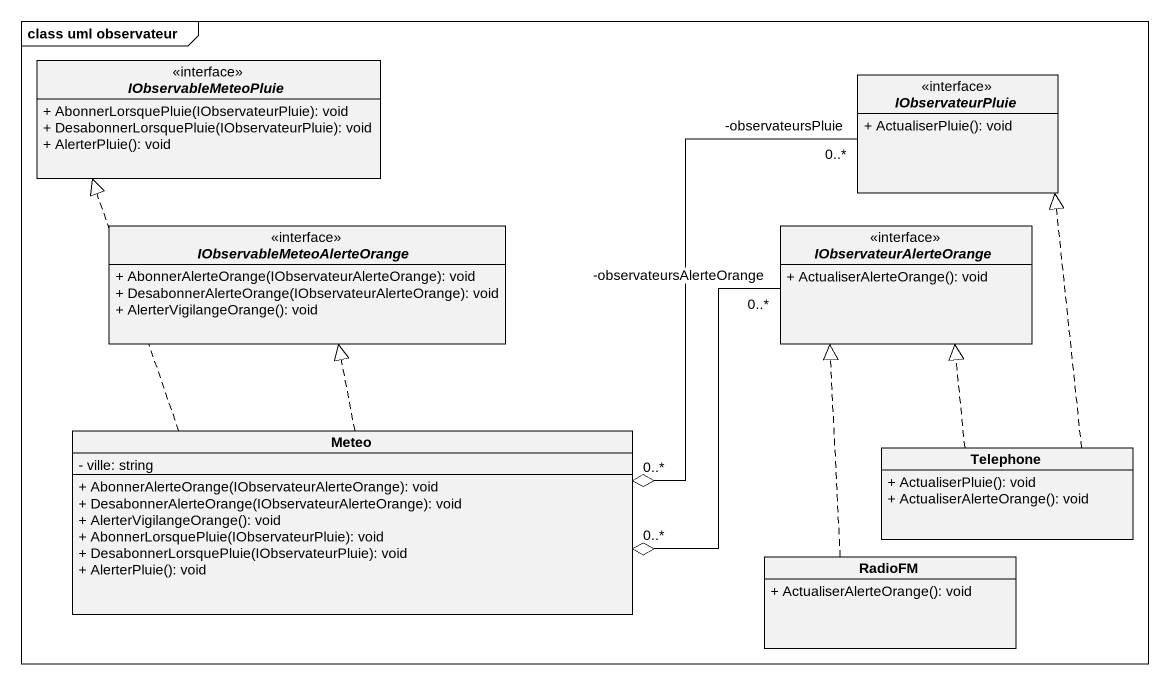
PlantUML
@startuml
mainframe class uml observateur
hide circle
hide empty members
skinparam classAttributeIconSize 0
interface IObservableMeteoPluie <<interface>> {
  + AbonnerLorsquePluie(IObservateurPluie): void
  + DesabonnerLorsquePluie(IObservateurPluie): void
  + AlerterPluie(): void
}
interface IObservateurPluie <<interface>> {
  + ActualiserPluie(): void
}
interface IObservableMeteoAlerteOrange <<interface>> {
  + AbonnerAlerteOrange(IObservateurAlerteOrange): void
  + DesabonnerAlerteOrange(IObservateurAlerteOrange): void
  + AlerterVigilangeOrange(): void
}
interface IObservateurAlerteOrange <<interface>> {
  + ActualiserAlerteOrange(): void
}
class Meteo {
  - ville: string
  + AbonnerAlerteOrange(IObservateurAlerteOrange): void
  + DesabonnerAlerteOrange(IObservateurAlerteOrange): void
  + AlerterVigilangeOrange(): void
  + AbonnerLorsquePluie(IObservateurPluie): void
  + DesabonnerLorsquePluie(IObservateurPluie): void
  + AlerterPluie(): void
}
class Telephone {
  + ActualiserPluie(): void
  + ActualiserAlerteOrange(): void
}
class RadioFM {
  + ActualiserAlerteOrange(): void
}
IObservateurPluie "-observateursPluie\n0..*" --o "0..*" Meteo
IObservateurAlerteOrange "-observateursAlerteOrange\n0..*" -left-o "0..*" Meteo
Meteo .up.|> IObservableMeteoPluie
Meteo .up.|> IObservableMeteoAlerteOrange
Telephone .up.|> IObservateurPluie
Telephone .up.|> IObservateurAlerteOrange
RadioFM .up.|> IObservateurAlerteOrange
@enduml
